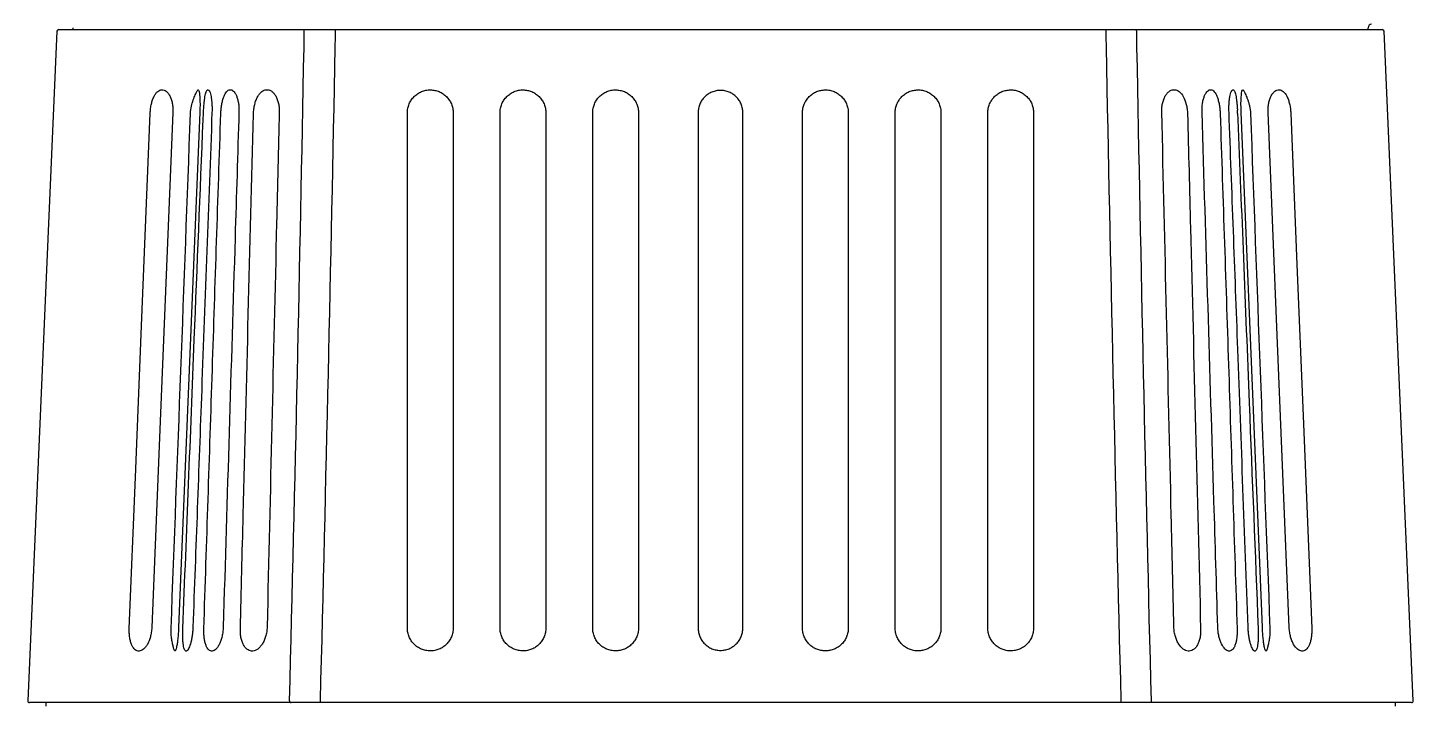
# Model space of a CAD drawing. Extents: x 5 to 346, y -5 to 215.
# Drawn here: x 229.47 to 237.39, y 182.57 to 186.44 of the extents above; entities that cross this region are included whole.
import ezdxf
from ezdxf.enums import TextEntityAlignment as Align

# ---------------------------------------------------------------- set-up
doc = ezdxf.new("R2010")
doc.units = 0
doc.header["$LTSCALE"] = 0.5
doc.header["$MEASUREMENT"] = 0
doc.layers.add('OBJECT', color=7, linetype='CONTINUOUS')
doc.layers.add('RISER', color=7, linetype='CONTINUOUS')
doc.styles.add('ARIAL', font='arial.ttf')

# ---------------------------------------------------------------- blocks, each defined once
blk = doc.blocks.new('ColorSource spot VXT-19 (top)')
at = {"layer": 'RISER'}
for p, q in [((-3.7831, 7.1604), (-3.9503, 3.3304)), ((-3.7731, 7.17), (3.7981, 7.17)), ((-3.6917, 7.1803), (-3.6915, 7.17)), ((3.7165, 7.17), (3.7167, 7.1803)), ((3.9753, 3.3304), (3.8081, 7.1604)), ((-2.9657, 6.6969), (-3.0871, 3.7493)), ((-2.9467, 6.6559), (-2.9453, 6.6898)), ((-0.1155, 6.6939), (-0.1155, 3.7463)), ((0.1405, 3.7463), (0.1405, 6.6939)), ((2.9703, 6.6898), (2.9717, 6.6559)), ((3.1121, 3.7493), (2.9907, 6.6969)), ((-3.8198, 3.32), (-3.9403, 3.32)), ((-3.8463, 3.32), (-3.8463, 3.3)), ((-3.6065, 3.32), (-3.7592, 3.32)), ((-3.1533, 3.32), (-3.5284, 3.32)), ((-3.081, 3.32), (-3.1174, 3.32)), ((3.1424, 3.32), (3.106, 3.32)), ((3.5534, 3.32), (3.1783, 3.32)), ((3.7842, 3.32), (3.6315, 3.32)), ((3.9653, 3.32), (3.8448, 3.32)), ((3.8713, 3.32), (3.8713, 3.3))]:
    blk.add_line(p, q, dxfattribs=at)
at = {"layer": 'RISER', "flags": 128}
for points in [[(-3.3696, 3.7442), (-3.3343, 4.6097), (-3.2991, 5.4752), (-3.2496, 6.6918)], [(-3.1196, 6.696), (-3.1559, 5.8131), (-3.1921, 4.9302), (-3.2406, 3.7484)], [(3.2656, 3.7484), (3.2294, 4.6312), (3.1931, 5.5141), (3.1446, 6.696)], [(3.2746, 6.6918), (3.3098, 5.8262), (3.345, 4.9607), (3.3946, 3.7442)]]:
    blk.add_lwpolyline(points, dxfattribs=at)
at = {"layer": 'RISER'}
for centre, radius, start, end in [((-3.7731, 7.16), 0.01, 90, 177.5), ((3.7367, 7.18), 0.02, 90, 179), ((3.7981, 7.16), 0.01, 2.5, 90), ((-3.9403, 3.33), 0.01, 177.5, 270), ((-2.4429, 3.3293), 0.00936, 173.11809, 264.06299), ((-2.2573, 3.3278), 0.0207, 172.65894, 202.14041), ((3.9653, 3.33), 0.01, 270, 2.5)]:
    blk.add_arc(centre, radius, start, end, dxfattribs=at)
for points, knots in [([(-2.4522, 3.3304), (-2.4204, 4.5764), (-2.3931, 5.8222), (-2.3698, 7.0677), (-2.3692, 7.0981), (-2.3687, 7.1284), (-2.3681, 7.1587), (-2.368, 7.1625), (-2.368, 7.1662), (-2.3679, 7.17)], [0, 0, 0, 0, 1, 1, 1, 1.024345, 1.024345, 1.024345, 1.027368, 1.027368, 1.027368, 1.027368]), ([(-2.1913, 7.17), (-2.1913, 7.1657), (-2.1914, 7.1614), (-2.1915, 7.1571), (-2.1921, 7.128), (-2.1926, 7.099), (-2.1932, 7.07), (-2.2174, 5.8237), (-2.2455, 4.5771), (-2.2778, 3.3304)], [-0.026746, -0.026746, -0.026746, -0.026746, -0.023286, -0.023286, -0.023286, 0, 0, 0, 1, 1, 1, 1]), ([(2.2163, 7.17), (2.2163, 7.1657), (2.2164, 7.1614), (2.2165, 7.1571), (2.2171, 7.128), (2.2176, 7.099), (2.2182, 7.07), (2.2424, 5.8237), (2.2705, 4.5771), (2.3028, 3.3304), (2.3029, 3.327), (2.303, 3.3235), (2.3031, 3.32)], [-0.026746, -0.026746, -0.026746, -0.026746, -0.023286, -0.023286, -0.023286, 0, 0, 0, 1, 1, 1, 1.002789, 1.002789, 1.002789, 1.002789]), ([(2.4774, 3.32), (2.4773, 3.3235), (2.4772, 3.327), (2.4772, 3.3304), (2.4454, 4.5764), (2.4181, 5.8222), (2.3948, 7.0677), (2.3942, 7.0981), (2.3937, 7.1284), (2.3931, 7.1587), (2.393, 7.1625), (2.393, 7.1662), (2.3929, 7.17)], [-0.002792, -0.002792, -0.002792, -0.002792, 0, 0, 0, 1, 1, 1, 1.024345, 1.024345, 1.024345, 1.027368, 1.027368, 1.027368, 1.027368]), ([(-3.2496, 6.6918), (-3.2492, 6.701), (-3.2484, 6.71), (-3.2461, 6.7278), (-3.2445, 6.7365), (-3.2406, 6.753), (-3.2383, 6.7608), (-3.2332, 6.7754), (-3.2303, 6.782), (-3.2241, 6.794), (-3.2208, 6.7995), (-3.2138, 6.8087), (-3.2101, 6.8126), (-3.2025, 6.819), (-3.1986, 6.8214), (-3.1907, 6.8247), (-3.1867, 6.8256), (-3.1786, 6.8259), (-3.1745, 6.8252), (-3.1666, 6.8225), (-3.1627, 6.8203), (-3.155, 6.8145), (-3.1513, 6.8108), (-3.1443, 6.8021), (-3.141, 6.7971), (-3.1349, 6.7855), (-3.132, 6.7789), (-3.1272, 6.7648), (-3.1252, 6.7572), (-3.1219, 6.7407), (-3.1207, 6.7321), (-3.1194, 6.7144), (-3.1193, 6.7052), (-3.1196, 6.696)], [0, 0, 0, 0, 0.0625, 0.0625, 0.125, 0.125, 0.1875, 0.1875, 0.25, 0.25, 0.3125, 0.3125, 0.375, 0.375, 0.4375, 0.4375, 0.5, 0.5, 0.5625, 0.5625, 0.625, 0.625, 0.6875, 0.6875, 0.75, 0.75, 0.8125, 0.8125, 0.875, 0.875, 0.9375, 0.9375, 1, 1, 1, 1]), ([(-2.9799, 6.8207), (-2.9787, 6.8234), (-2.9775, 6.8249), (-2.9751, 6.8257), (-2.9739, 6.825), (-2.9718, 6.8214), (-2.9708, 6.8185), (-2.9689, 6.8105), (-2.9681, 6.8056), (-2.9668, 6.7938), (-2.9662, 6.7869), (-2.9653, 6.7717), (-2.965, 6.7635), (-2.9647, 6.7456), (-2.9647, 6.7363), (-2.965, 6.717), (-2.9652, 6.707), (-2.9657, 6.6969)], [0, 0, 0, 0, 0.125, 0.125, 0.25, 0.25, 0.375, 0.375, 0.5, 0.5, 0.625, 0.625, 0.75, 0.75, 0.875, 0.875, 1, 1, 1, 1]), ([(-2.9444, 6.7086), (-2.9435, 6.725), (-2.9422, 6.7412), (-2.9398, 6.763), (-2.9389, 6.7699), (-2.9369, 6.7828), (-2.9359, 6.7887), (-2.9336, 6.7993), (-2.9324, 6.8041), (-2.9299, 6.8122), (-2.9286, 6.8156), (-2.9258, 6.8209), (-2.9243, 6.8229), (-2.9214, 6.8253), (-2.9199, 6.8257), (-2.9168, 6.825), (-2.9153, 6.8239), (-2.9122, 6.8203), (-2.9108, 6.8178), (-2.9064, 6.8079), (-2.9037, 6.7986), (-2.9004, 6.7811), (-2.8995, 6.7748), (-2.8979, 6.7612), (-2.8972, 6.7538), (-2.8963, 6.7386), (-2.896, 6.7308), (-2.8958, 6.7146), (-2.8959, 6.7063), (-2.8962, 6.6979)], [0, 0, 0, 0, 0.125, 0.125, 0.1875, 0.1875, 0.25, 0.25, 0.3125, 0.3125, 0.375, 0.375, 0.4375, 0.4375, 0.5, 0.5, 0.5625, 0.5625, 0.625, 0.625, 0.75, 0.75, 0.8125, 0.8125, 0.875, 0.875, 0.9375, 0.9375, 1, 1, 1, 1]), ([(-2.8456, 6.6888), (-2.8453, 6.6979), (-2.8447, 6.7068), (-2.843, 6.7243), (-2.8418, 6.733), (-2.8388, 6.7495), (-2.8371, 6.7573), (-2.8332, 6.7721), (-2.831, 6.7789), (-2.8263, 6.7913), (-2.8237, 6.797), (-2.8182, 6.8068), (-2.8153, 6.8109), (-2.8093, 6.8177), (-2.8061, 6.8204), (-2.7998, 6.8242), (-2.7965, 6.8252), (-2.79, 6.8259), (-2.7867, 6.8254), (-2.7802, 6.8228), (-2.777, 6.8208), (-2.7708, 6.8152), (-2.7677, 6.8115), (-2.762, 6.8029), (-2.7593, 6.7979), (-2.7543, 6.7865), (-2.7521, 6.78), (-2.7482, 6.7662), (-2.7465, 6.7587), (-2.7439, 6.7425), (-2.7429, 6.7342), (-2.7418, 6.7169), (-2.7417, 6.7079), (-2.742, 6.6989)], [0, 0, 0, 0, 0.0625, 0.0625, 0.125, 0.125, 0.1875, 0.1875, 0.25, 0.25, 0.3125, 0.3125, 0.375, 0.375, 0.4375, 0.4375, 0.5, 0.5, 0.5625, 0.5625, 0.625, 0.625, 0.6875, 0.6875, 0.75, 0.75, 0.8125, 0.8125, 0.875, 0.875, 0.9375, 0.9375, 1, 1, 1, 1]), ([(-2.659, 6.6879), (-2.6588, 6.6972), (-2.658, 6.7064), (-2.6556, 6.7245), (-2.6539, 6.7335), (-2.6497, 6.7503), (-2.6472, 6.7583), (-2.6414, 6.7732), (-2.6382, 6.78), (-2.6313, 6.7923), (-2.6275, 6.7978), (-2.6196, 6.8073), (-2.6155, 6.8114), (-2.607, 6.818), (-2.6026, 6.8206), (-2.5938, 6.8243), (-2.5893, 6.8254), (-2.5802, 6.8261), (-2.5757, 6.8257), (-2.5668, 6.8234), (-2.5624, 6.8215), (-2.5537, 6.8163), (-2.5495, 6.8129), (-2.5416, 6.8047), (-2.5378, 6.7999), (-2.5307, 6.7888), (-2.5274, 6.7824), (-2.5218, 6.7687), (-2.5193, 6.7612), (-2.5153, 6.7449), (-2.5138, 6.7363), (-2.5119, 6.7185), (-2.5115, 6.7092), (-2.5117, 6.6999)], [0, 0, 0, 0, 0.0625, 0.0625, 0.125, 0.125, 0.1875, 0.1875, 0.25, 0.25, 0.3125, 0.3125, 0.375, 0.375, 0.4375, 0.4375, 0.5, 0.5, 0.5625, 0.5625, 0.625, 0.625, 0.6875, 0.6875, 0.75, 0.75, 0.8125, 0.8125, 0.875, 0.875, 0.9375, 0.9375, 1, 1, 1, 1]), ([(-1.7783, 6.6939), (-1.7783, 6.7025), (-1.7775, 6.711), (-1.7742, 6.7278), (-1.7716, 6.7361), (-1.765, 6.752), (-1.761, 6.7596), (-1.7514, 6.7738), (-1.7459, 6.7806), (-1.7337, 6.7926), (-1.7271, 6.7981), (-1.7127, 6.8076), (-1.7051, 6.8116), (-1.6894, 6.8181), (-1.6811, 6.8206), (-1.6642, 6.8239), (-1.6558, 6.8247), (-1.6387, 6.8247), (-1.6301, 6.8238), (-1.6134, 6.8205), (-1.6053, 6.818), (-1.5895, 6.8114), (-1.5818, 6.8074), (-1.5677, 6.7979), (-1.5611, 6.7925), (-1.5489, 6.7803), (-1.5435, 6.7737), (-1.534, 6.7596), (-1.5299, 6.752), (-1.5234, 6.7361), (-1.5209, 6.728), (-1.5175, 6.7112), (-1.5166, 6.7025), (-1.5166, 6.6939)], [0, 0, 0, 0, 0.0625, 0.0625, 0.125, 0.125, 0.1875, 0.1875, 0.25, 0.25, 0.3125, 0.3125, 0.375, 0.375, 0.4375, 0.4375, 0.5, 0.5, 0.5625, 0.5625, 0.625, 0.625, 0.6875, 0.6875, 0.75, 0.75, 0.8125, 0.8125, 0.875, 0.875, 0.9375, 0.9375, 1, 1, 1, 1]), ([(-1.2483, 6.6939), (-1.2483, 6.7025), (-1.2475, 6.711), (-1.2442, 6.7278), (-1.2416, 6.7361), (-1.235, 6.752), (-1.231, 6.7595), (-1.2215, 6.7737), (-1.2159, 6.7805), (-1.2038, 6.7926), (-1.1972, 6.798), (-1.1829, 6.8075), (-1.1752, 6.8116), (-1.1595, 6.8181), (-1.1512, 6.8206), (-1.1343, 6.8239), (-1.1259, 6.8247), (-1.1088, 6.8247), (-1.1001, 6.8238), (-1.0834, 6.8205), (-1.0753, 6.818), (-1.0595, 6.8114), (-1.0518, 6.8073), (-1.0377, 6.7979), (-1.0311, 6.7925), (-1.0189, 6.7803), (-1.0135, 6.7737), (-1.004, 6.7595), (-0.9999, 6.7519), (-0.9934, 6.7361), (-0.9909, 6.7279), (-0.9875, 6.7112), (-0.9867, 6.7025), (-0.9867, 6.6939)], [0, 0, 0, 0, 0.0625, 0.0625, 0.125, 0.125, 0.1875, 0.1875, 0.25, 0.25, 0.3125, 0.3125, 0.375, 0.375, 0.4375, 0.4375, 0.5, 0.5, 0.5625, 0.5625, 0.625, 0.625, 0.6875, 0.6875, 0.75, 0.75, 0.8125, 0.8125, 0.875, 0.875, 0.9375, 0.9375, 1, 1, 1, 1]), ([(-0.7183, 6.6939), (-0.7183, 6.7025), (-0.7175, 6.711), (-0.7142, 6.7277), (-0.7116, 6.736), (-0.7051, 6.7519), (-0.7011, 6.7594), (-0.6915, 6.7736), (-0.686, 6.7804), (-0.6739, 6.7925), (-0.6673, 6.7979), (-0.653, 6.8074), (-0.6454, 6.8115), (-0.6296, 6.818), (-0.6214, 6.8205), (-0.6045, 6.8239), (-0.596, 6.8247), (-0.5789, 6.8247), (-0.5702, 6.8238), (-0.5535, 6.8205), (-0.5453, 6.818), (-0.5295, 6.8115), (-0.5219, 6.8074), (-0.5077, 6.7979), (-0.5011, 6.7925), (-0.4889, 6.7803), (-0.4835, 6.7737), (-0.474, 6.7595), (-0.4699, 6.7519), (-0.4633, 6.736), (-0.4609, 6.7279), (-0.4575, 6.7111), (-0.4567, 6.7025), (-0.4567, 6.6939)], [0, 0, 0, 0, 0.0625, 0.0625, 0.125, 0.125, 0.1875, 0.1875, 0.25, 0.25, 0.3125, 0.3125, 0.375, 0.375, 0.4375, 0.4375, 0.5, 0.5, 0.5625, 0.5625, 0.625, 0.625, 0.6875, 0.6875, 0.75, 0.75, 0.8125, 0.8125, 0.875, 0.875, 0.9375, 0.9375, 1, 1, 1, 1]), ([(0.0125, 6.8218), (0.004, 6.8218), (-0.0043, 6.821), (-0.0206, 6.8177), (-0.0287, 6.8153), (-0.0442, 6.8089), (-0.0516, 6.8049), (-0.0655, 6.7956), (-0.0721, 6.7902), (-0.0839, 6.7784), (-0.0892, 6.772), (-0.0985, 6.758), (-0.1025, 6.7506), (-0.1089, 6.7352), (-0.1113, 6.7272), (-0.1146, 6.7107), (-0.1155, 6.7023), (-0.1155, 6.6939)], [0, 0, 0, 0, 0.125, 0.125, 0.25, 0.25, 0.375, 0.375, 0.5, 0.5, 0.625, 0.625, 0.75, 0.75, 0.875, 0.875, 1, 1, 1, 1]), ([(0.1405, 6.6939), (0.1405, 6.7023), (0.1396, 6.7106), (0.1364, 6.7269), (0.1339, 6.7351), (0.1275, 6.7505), (0.1236, 6.7579), (0.1143, 6.7718), (0.1089, 6.7784), (0.0971, 6.7902), (0.0907, 6.7955), (0.0767, 6.8048), (0.0693, 6.8088), (0.0539, 6.8152), (0.0459, 6.8177), (0.0293, 6.821), (0.021, 6.8218), (0.0125, 6.8218)], [0, 0, 0, 0, 0.125, 0.125, 0.25, 0.25, 0.375, 0.375, 0.5, 0.5, 0.625, 0.625, 0.75, 0.75, 0.875, 0.875, 1, 1, 1, 1]), ([(0.4817, 6.6939), (0.4817, 6.7025), (0.4825, 6.711), (0.4858, 6.7277), (0.4883, 6.736), (0.4949, 6.7518), (0.4989, 6.7593), (0.5084, 6.7735), (0.5139, 6.7803), (0.5259, 6.7923), (0.5325, 6.7978), (0.5468, 6.8073), (0.5544, 6.8114), (0.5701, 6.8179), (0.5783, 6.8204), (0.5952, 6.8238), (0.6037, 6.8247), (0.6208, 6.8247), (0.6294, 6.8239), (0.6462, 6.8206), (0.6544, 6.8181), (0.6703, 6.8116), (0.6779, 6.8075), (0.6921, 6.798), (0.6988, 6.7926), (0.711, 6.7804), (0.7164, 6.7738), (0.7259, 6.7596), (0.73, 6.752), (0.7366, 6.7361), (0.7391, 6.7279), (0.7425, 6.7111), (0.7433, 6.7025), (0.7433, 6.6939)], [0, 0, 0, 0, 0.0625, 0.0625, 0.125, 0.125, 0.1875, 0.1875, 0.25, 0.25, 0.3125, 0.3125, 0.375, 0.375, 0.4375, 0.4375, 0.5, 0.5, 0.5625, 0.5625, 0.625, 0.625, 0.6875, 0.6875, 0.75, 0.75, 0.8125, 0.8125, 0.875, 0.875, 0.9375, 0.9375, 1, 1, 1, 1]), ([(1.0116, 6.6939), (1.0116, 6.7025), (1.0125, 6.711), (1.0158, 6.7277), (1.0183, 6.736), (1.0249, 6.7519), (1.0289, 6.7594), (1.0384, 6.7736), (1.0439, 6.7803), (1.0559, 6.7923), (1.0625, 6.7978), (1.0768, 6.8073), (1.0844, 6.8114), (1.1001, 6.8179), (1.1083, 6.8204), (1.1251, 6.8238), (1.1336, 6.8247), (1.1507, 6.8247), (1.1593, 6.8239), (1.1761, 6.8206), (1.1843, 6.8182), (1.2001, 6.8116), (1.2078, 6.8076), (1.222, 6.7981), (1.2287, 6.7927), (1.2409, 6.7805), (1.2464, 6.7739), (1.2559, 6.7597), (1.26, 6.752), (1.2666, 6.7361), (1.2691, 6.728), (1.2725, 6.7112), (1.2733, 6.7025), (1.2733, 6.6939)], [0, 0, 0, 0, 0.0625, 0.0625, 0.125, 0.125, 0.1875, 0.1875, 0.25, 0.25, 0.3125, 0.3125, 0.375, 0.375, 0.4375, 0.4375, 0.5, 0.5, 0.5625, 0.5625, 0.625, 0.625, 0.6875, 0.6875, 0.75, 0.75, 0.8125, 0.8125, 0.875, 0.875, 0.9375, 0.9375, 1, 1, 1, 1]), ([(1.5416, 6.6939), (1.5416, 6.7025), (1.5425, 6.711), (1.5458, 6.7278), (1.5483, 6.7361), (1.5549, 6.7519), (1.5589, 6.7594), (1.5684, 6.7736), (1.5739, 6.7804), (1.586, 6.7924), (1.5925, 6.7978), (1.6068, 6.8073), (1.6144, 6.8114), (1.6301, 6.8179), (1.6383, 6.8204), (1.6551, 6.8238), (1.6636, 6.8247), (1.6806, 6.8247), (1.6892, 6.8239), (1.706, 6.8206), (1.7142, 6.8182), (1.73, 6.8117), (1.7377, 6.8076), (1.7519, 6.7982), (1.7586, 6.7928), (1.7708, 6.7806), (1.7763, 6.774), (1.7859, 6.7598), (1.79, 6.7521), (1.7966, 6.7362), (1.7991, 6.728), (1.8025, 6.7112), (1.8033, 6.7025), (1.8033, 6.6939)], [0, 0, 0, 0, 0.0625, 0.0625, 0.125, 0.125, 0.1875, 0.1875, 0.25, 0.25, 0.3125, 0.3125, 0.375, 0.375, 0.4375, 0.4375, 0.5, 0.5, 0.5625, 0.5625, 0.625, 0.625, 0.6875, 0.6875, 0.75, 0.75, 0.8125, 0.8125, 0.875, 0.875, 0.9375, 0.9375, 1, 1, 1, 1]), ([(2.5367, 6.6999), (2.5365, 6.7092), (2.5369, 6.7184), (2.5388, 6.7362), (2.5403, 6.7449), (2.5443, 6.7611), (2.5467, 6.7687), (2.5525, 6.7826), (2.5557, 6.7888), (2.5628, 6.8), (2.5667, 6.8049), (2.5747, 6.813), (2.5789, 6.8164), (2.5919, 6.8243), (2.6009, 6.8265), (2.619, 6.825), (2.6279, 6.8213), (2.645, 6.8079), (2.6528, 6.7985), (2.6668, 6.7736), (2.6725, 6.7589), (2.6789, 6.7334), (2.6806, 6.7247), (2.683, 6.7066), (2.6838, 6.6972), (2.684, 6.6879)], [0, 0, 0, 0, 0.0625, 0.0625, 0.125, 0.125, 0.1875, 0.1875, 0.25, 0.25, 0.3125, 0.3125, 0.375, 0.375, 0.5, 0.5, 0.625, 0.625, 0.75, 0.75, 0.875, 0.875, 0.9375, 0.9375, 1, 1, 1, 1]), ([(2.767, 6.6989), (2.7667, 6.7079), (2.7668, 6.7167), (2.7679, 6.734), (2.7689, 6.7426), (2.7715, 6.7585), (2.7731, 6.766), (2.7771, 6.7801), (2.7793, 6.7865), (2.7843, 6.7979), (2.787, 6.803), (2.7928, 6.8116), (2.7958, 6.8152), (2.802, 6.8208), (2.8053, 6.8229), (2.8118, 6.8254), (2.815, 6.8259), (2.8216, 6.8252), (2.8249, 6.8241), (2.8312, 6.8204), (2.8343, 6.8177), (2.8403, 6.8108), (2.8432, 6.8067), (2.8487, 6.7969), (2.8512, 6.7914), (2.8561, 6.7788), (2.8582, 6.772), (2.8621, 6.7574), (2.8638, 6.7495), (2.8668, 6.733), (2.8679, 6.7244), (2.8697, 6.7069), (2.8703, 6.6979), (2.8706, 6.6888)], [0, 0, 0, 0, 0.0625, 0.0625, 0.125, 0.125, 0.1875, 0.1875, 0.25, 0.25, 0.3125, 0.3125, 0.375, 0.375, 0.4375, 0.4375, 0.5, 0.5, 0.5625, 0.5625, 0.625, 0.625, 0.6875, 0.6875, 0.75, 0.75, 0.8125, 0.8125, 0.875, 0.875, 0.9375, 0.9375, 1, 1, 1, 1]), ([(2.9212, 6.6979), (2.9209, 6.7063), (2.9208, 6.7145), (2.921, 6.7306), (2.9213, 6.7386), (2.9222, 6.7538), (2.9228, 6.761), (2.9245, 6.7747), (2.9254, 6.7811), (2.9276, 6.7927), (2.9288, 6.798), (2.9315, 6.8072), (2.9329, 6.8112), (2.9372, 6.821), (2.9403, 6.8247), (2.9449, 6.8257), (2.9464, 6.8253), (2.9493, 6.8229), (2.9508, 6.8209), (2.9535, 6.8156), (2.9549, 6.8122), (2.9574, 6.8041), (2.9586, 6.7994), (2.9609, 6.7888), (2.9619, 6.7828), (2.9639, 6.7699), (2.9647, 6.7631), (2.9664, 6.7485), (2.9671, 6.7408), (2.9684, 6.725), (2.9689, 6.717), (2.9694, 6.7087)], [0, 0, 0, 0, 0.0625, 0.0625, 0.125, 0.125, 0.1875, 0.1875, 0.25, 0.25, 0.3125, 0.3125, 0.375, 0.375, 0.5, 0.5, 0.5625, 0.5625, 0.625, 0.625, 0.6875, 0.6875, 0.75, 0.75, 0.8125, 0.8125, 0.875, 0.875, 0.9375, 0.9375, 1, 1, 1, 1]), ([(2.9907, 6.6969), (2.9902, 6.7115), (2.9894, 6.7408), (2.9904, 6.7795), (2.9931, 6.8081), (2.9966, 6.8237), (2.9992, 6.8235), (3.0026, 6.8243)], [0, 0, 0, 0, 0.22153, 0.443087, 0.663859, 0.886529, 1, 1, 1, 1]), ([(3.1446, 6.696), (3.1443, 6.7052), (3.1444, 6.7142), (3.1457, 6.732), (3.1469, 6.7407), (3.1501, 6.757), (3.1522, 6.7647), (3.1571, 6.779), (3.1599, 6.7855), (3.166, 6.7971), (3.1694, 6.8022), (3.1764, 6.811), (3.1801, 6.8146), (3.1917, 6.8233), (3.1997, 6.826), (3.2159, 6.8254), (3.2238, 6.8221), (3.2391, 6.8093), (3.246, 6.8001), (3.2554, 6.7819), (3.2582, 6.7753), (3.2633, 6.7609), (3.2656, 6.753), (3.2695, 6.7365), (3.271, 6.7279), (3.2734, 6.7102), (3.2742, 6.701), (3.2746, 6.6918)], [0, 0, 0, 0, 0.0625, 0.0625, 0.125, 0.125, 0.1875, 0.1875, 0.25, 0.25, 0.3125, 0.3125, 0.375, 0.375, 0.5, 0.5, 0.625, 0.625, 0.75, 0.75, 0.8125, 0.8125, 0.875, 0.875, 0.9375, 0.9375, 1, 1, 1, 1]), ([(-3.0191, 6.6908), (-3.0186, 6.7046), (-3.0168, 6.718), (-3.0112, 6.7439), (-3.0076, 6.7559), (-2.9997, 6.7779), (-2.9956, 6.7875), (-2.9899, 6.8), (-2.9881, 6.8038), (-2.9849, 6.8105), (-2.9834, 6.8135), (-2.9822, 6.816)], [0, 0, 0, 0, 0.25, 0.25, 0.5, 0.5, 0.75, 0.75, 0.875, 0.875, 1, 1, 1, 1]), ([(3.0072, 6.816), (3.0097, 6.811), (3.013, 6.8042), (3.0186, 6.7918), (3.0206, 6.7872), (3.0246, 6.7775), (3.0266, 6.7724), (3.0305, 6.7615), (3.0324, 6.7557), (3.036, 6.7437), (3.0376, 6.7376), (3.0417, 6.7184), (3.0436, 6.7046), (3.0441, 6.6908)], [0, 0, 0, 0, 0.25, 0.25, 0.375, 0.375, 0.5, 0.5, 0.625, 0.625, 0.75, 0.75, 1, 1, 1, 1]), ([(-2.8962, 6.6979), (-2.9061, 6.433), (-2.9159, 6.1682), (-2.9258, 5.9033), (-2.9356, 5.6385), (-2.9454, 5.3736), (-2.9552, 5.1087), (-2.972, 4.6559), (-2.9887, 4.2031), (-3.0054, 3.7503)], [0, 0, 0, 0, 0.02020564, 0.02020564, 0.02020564, 0.04041128, 0.04041128, 0.04041128, 0.07495551, 0.07495551, 0.07495551, 0.07495551]), ([(-2.9427, 3.7412), (-2.9347, 3.9884), (-2.9266, 4.2356), (-2.9185, 4.4828), (-2.9104, 4.73), (-2.9023, 4.9771), (-2.8941, 5.2243), (-2.8781, 5.7125), (-2.8619, 6.2007), (-2.8456, 6.6888)], [0, 0, 0, 0, 0.0188587, 0.0188587, 0.0188587, 0.0377174, 0.0377174, 0.0377174, 0.07496385, 0.07496385, 0.07496385, 0.07496385]), ([(-2.742, 6.6989), (-2.7494, 6.4589), (-2.7567, 6.2189), (-2.7641, 5.979), (-2.7755, 5.6077), (-2.7868, 5.2364), (-2.7982, 4.8651), (-2.8095, 4.4938), (-2.8208, 4.1226), (-2.832, 3.7513)], [0, 0, 0, 0, 0.0183078, 0.0183078, 0.0183078, 0.04663299, 0.04663299, 0.04663299, 0.07495818, 0.07495818, 0.07495818, 0.07495818]), ([(-2.734, 3.7403), (-2.7285, 3.9581), (-2.723, 4.176), (-2.7175, 4.3939), (-2.7078, 4.7762), (-2.6982, 5.1585), (-2.6884, 5.5409), (-2.6787, 5.9232), (-2.6689, 6.3055), (-2.659, 6.6879)], [0, 0, 0, 0, 0.01662439, 0.01662439, 0.01662439, 0.04579747, 0.04579747, 0.04579747, 0.07497055, 0.07497055, 0.07497055, 0.07497055]), ([(-2.5117, 6.6999), (-2.5168, 6.4871), (-2.5218, 6.2743), (-2.5268, 6.0615), (-2.5359, 5.6766), (-2.545, 5.2918), (-2.554, 4.9069), (-2.563, 4.522), (-2.572, 4.1371), (-2.581, 3.7523)], [0, 0, 0, 0, 0.01623497, 0.01623497, 0.01623497, 0.045601, 0.045601, 0.045601, 0.07496703, 0.07496703, 0.07496703, 0.07496703]), ([(2.606, 3.7523), (2.601, 3.965), (2.596, 4.1778), (2.5911, 4.3906), (2.5821, 4.7755), (2.573, 5.1604), (2.564, 5.5452), (2.5549, 5.9301), (2.5458, 6.315), (2.5367, 6.6999)], [0, 0, 0, 0, 0.01623497, 0.01623497, 0.01623497, 0.045601, 0.045601, 0.045601, 0.07496703, 0.07496703, 0.07496703, 0.07496703]), ([(2.684, 6.6879), (2.6896, 6.47), (2.6952, 6.2521), (2.7008, 6.0342), (2.7106, 5.6519), (2.7203, 5.2696), (2.73, 4.8873), (2.7397, 4.5049), (2.7494, 4.1226), (2.759, 3.7403)], [0, 0, 0, 0, 0.01662439, 0.01662439, 0.01662439, 0.04579747, 0.04579747, 0.04579747, 0.07497055, 0.07497055, 0.07497055, 0.07497055]), ([(2.857, 3.7513), (2.8498, 3.9913), (2.8425, 4.2312), (2.8352, 4.4712), (2.8239, 4.8425), (2.8125, 5.2138), (2.8012, 5.585), (2.7898, 5.9563), (2.7784, 6.3276), (2.767, 6.6989)], [0, 0, 0, 0, 0.0183078, 0.0183078, 0.0183078, 0.04663299, 0.04663299, 0.04663299, 0.07495818, 0.07495818, 0.07495818, 0.07495818]), ([(2.8706, 6.6888), (2.8789, 6.4417), (2.8871, 6.1945), (2.8953, 5.9473), (2.9035, 5.7001), (2.9116, 5.453), (2.9198, 5.2058), (2.9358, 4.7176), (2.9518, 4.2294), (2.9677, 3.7412)], [0, 0, 0, 0, 0.0188587, 0.0188587, 0.0188587, 0.0377174, 0.0377174, 0.0377174, 0.07496385, 0.07496385, 0.07496385, 0.07496385]), ([(3.0304, 3.7503), (3.0206, 4.0152), (3.0109, 4.28), (3.0011, 4.5449), (2.9913, 4.8097), (2.9815, 5.0746), (2.9717, 5.3395), (2.9549, 5.7923), (2.9381, 6.2451), (2.9212, 6.6979)], [0, 0, 0, 0, 0.02020564, 0.02020564, 0.02020564, 0.04041128, 0.04041128, 0.04041128, 0.07495551, 0.07495551, 0.07495551, 0.07495551]), ([(-3.0629, 3.7422), (-3.052, 4.0181), (-3.0411, 4.294), (-3.0301, 4.5699), (-3.0192, 4.8458), (-3.0082, 5.1217), (-2.9972, 5.3976), (-2.9805, 5.8171), (-2.9636, 6.2365), (-2.9467, 6.6559)], [0, 0, 0, 0, 0.02105019, 0.02105019, 0.02105019, 0.04210039, 0.04210039, 0.04210039, 0.07410209, 0.07410209, 0.07410209, 0.07410209]), ([(2.9717, 6.6559), (2.9824, 6.3913), (2.993, 6.1267), (3.0036, 5.8621), (3.0147, 5.5862), (3.0257, 5.3103), (3.0367, 5.0344), (3.0538, 4.6037), (3.0709, 4.173), (3.0879, 3.7422)], [0.0008616, 0.0008616, 0.0008616, 0.0008616, 0.02105019, 0.02105019, 0.02105019, 0.04210039, 0.04210039, 0.04210039, 0.07496369, 0.07496369, 0.07496369, 0.07496369]), ([(-3.2406, 3.7484), (-3.241, 3.7391), (-3.2419, 3.7301), (-3.2446, 3.7124), (-3.2464, 3.7037), (-3.2531, 3.6792), (-3.2591, 3.6646), (-3.2694, 3.6467), (-3.2731, 3.6413), (-3.2807, 3.6321), (-3.2845, 3.6282), (-3.2925, 3.6217), (-3.2966, 3.6192), (-3.3047, 3.6157), (-3.3087, 3.6147), (-3.3168, 3.6142), (-3.3208, 3.6147), (-3.3284, 3.6173), (-3.3322, 3.6193), (-3.3393, 3.625), (-3.3428, 3.6287), (-3.3491, 3.6374), (-3.352, 3.6425), (-3.3574, 3.6542), (-3.3598, 3.6608), (-3.3638, 3.6751), (-3.3655, 3.6828), (-3.3681, 3.6994), (-3.3689, 3.708), (-3.3699, 3.7257), (-3.3699, 3.7349), (-3.3696, 3.7442)], [0, 0, 0, 0, 0.0625, 0.0625, 0.125, 0.125, 0.25, 0.25, 0.3125, 0.3125, 0.375, 0.375, 0.4375, 0.4375, 0.5, 0.5, 0.5625, 0.5625, 0.625, 0.625, 0.6875, 0.6875, 0.75, 0.75, 0.8125, 0.8125, 0.875, 0.875, 0.9375, 0.9375, 1, 1, 1, 1]), ([(-3.1166, 3.6358), (-3.118, 3.6417), (-3.1196, 3.6485), (-3.1231, 3.6641), (-3.1248, 3.6726), (-3.1278, 3.6911), (-3.129, 3.7011), (-3.1304, 3.7217), (-3.1306, 3.7323), (-3.1302, 3.7432)], [0, 0, 0, 0, 0.25, 0.25, 0.5, 0.5, 0.75, 0.75, 1, 1, 1, 1]), ([(-3.0871, 3.7493), (-3.0876, 3.738), (-3.0882, 3.7269), (-3.0894, 3.7105), (-3.0898, 3.705), (-3.0908, 3.6945), (-3.0913, 3.6894), (-3.0928, 3.6747), (-3.094, 3.6654), (-3.0965, 3.649), (-3.0979, 3.6417), (-3.1007, 3.6295), (-3.102, 3.6248), (-3.1042, 3.6196), (-3.1049, 3.6181), (-3.1063, 3.616), (-3.107, 3.6153), (-3.109, 3.6142), (-3.1103, 3.615), (-3.1127, 3.6192), (-3.1138, 3.6227), (-3.1148, 3.6276)], [0, 0, 0, 0, 0.125, 0.125, 0.1875, 0.1875, 0.25, 0.25, 0.375, 0.375, 0.5, 0.5, 0.625, 0.625, 0.6875, 0.6875, 0.75, 0.75, 0.875, 0.875, 1, 1, 1, 1]), ([(-3.0054, 3.7503), (-3.0057, 3.7415), (-3.0062, 3.7328), (-3.0078, 3.7158), (-3.0088, 3.7073), (-3.0113, 3.6911), (-3.0127, 3.6835), (-3.0158, 3.6689), (-3.0175, 3.662), (-3.0229, 3.6435), (-3.027, 3.6334), (-3.0331, 3.6229), (-3.0351, 3.6201), (-3.0391, 3.6162), (-3.0411, 3.6151), (-3.0448, 3.6144), (-3.0466, 3.6149), (-3.05, 3.6175), (-3.0516, 3.6197), (-3.0545, 3.6256), (-3.0558, 3.6294), (-3.0581, 3.6383), (-3.0591, 3.6435), (-3.0609, 3.6554), (-3.0616, 3.6619), (-3.0626, 3.6759), (-3.063, 3.6835), (-3.0635, 3.6995), (-3.0636, 3.7077), (-3.0634, 3.7246), (-3.0632, 3.7334), (-3.0629, 3.7422)], [0, 0, 0, 0, 0.0625, 0.0625, 0.125, 0.125, 0.1875, 0.1875, 0.25, 0.25, 0.375, 0.375, 0.4375, 0.4375, 0.5, 0.5, 0.5625, 0.5625, 0.625, 0.625, 0.6875, 0.6875, 0.75, 0.75, 0.8125, 0.8125, 0.875, 0.875, 0.9375, 0.9375, 1, 1, 1, 1]), ([(-2.832, 3.7513), (-2.8323, 3.7422), (-2.833, 3.7333), (-2.8353, 3.7157), (-2.8368, 3.707), (-2.8405, 3.6906), (-2.8427, 3.6828), (-2.8478, 3.6681), (-2.8505, 3.6614), (-2.8565, 3.6491), (-2.8597, 3.6435), (-2.8663, 3.6338), (-2.8697, 3.6297), (-2.8766, 3.6228), (-2.8802, 3.6201), (-2.8873, 3.6162), (-2.8908, 3.615), (-2.8978, 3.6142), (-2.9013, 3.6146), (-2.908, 3.6169), (-2.9112, 3.6188), (-2.9173, 3.6243), (-2.9203, 3.6279), (-2.9257, 3.6364), (-2.9281, 3.6414), (-2.9326, 3.6529), (-2.9346, 3.6594), (-2.938, 3.6734), (-2.9393, 3.681), (-2.9415, 3.6973), (-2.9422, 3.7057), (-2.943, 3.7231), (-2.943, 3.7321), (-2.9427, 3.7412)], [0, 0, 0, 0, 0.0625, 0.0625, 0.125, 0.125, 0.1875, 0.1875, 0.25, 0.25, 0.3125, 0.3125, 0.375, 0.375, 0.4375, 0.4375, 0.5, 0.5, 0.5625, 0.5625, 0.625, 0.625, 0.6875, 0.6875, 0.75, 0.75, 0.8125, 0.8125, 0.875, 0.875, 0.9375, 0.9375, 1, 1, 1, 1]), ([(-2.581, 3.7523), (-2.5812, 3.7428), (-2.582, 3.7336), (-2.5848, 3.7154), (-2.5868, 3.7065), (-2.5917, 3.6897), (-2.5946, 3.6818), (-2.6012, 3.667), (-2.6048, 3.6603), (-2.6125, 3.6481), (-2.6167, 3.6427), (-2.6253, 3.6332), (-2.6298, 3.6292), (-2.6436, 3.6191), (-2.6529, 3.6153), (-2.6718, 3.6135), (-2.6809, 3.6156), (-2.6939, 3.6232), (-2.6981, 3.6266), (-2.7059, 3.6347), (-2.7096, 3.6395), (-2.7164, 3.6506), (-2.7195, 3.657), (-2.7249, 3.6709), (-2.7272, 3.6784), (-2.7309, 3.6949), (-2.7322, 3.7036), (-2.7339, 3.7215), (-2.7342, 3.7308), (-2.734, 3.7403)], [0, 0, 0, 0, 0.0625, 0.0625, 0.125, 0.125, 0.1875, 0.1875, 0.25, 0.25, 0.3125, 0.3125, 0.375, 0.375, 0.5, 0.5, 0.625, 0.625, 0.6875, 0.6875, 0.75, 0.75, 0.8125, 0.8125, 0.875, 0.875, 0.9375, 0.9375, 1, 1, 1, 1]), ([(-1.5166, 3.7463), (-1.5166, 3.7376), (-1.5175, 3.7291), (-1.5208, 3.7123), (-1.5234, 3.704), (-1.53, 3.6881), (-1.534, 3.6805), (-1.5436, 3.6663), (-1.5491, 3.6595), (-1.5613, 3.6475), (-1.5679, 3.6421), (-1.5822, 3.6325), (-1.5899, 3.6285), (-1.6056, 3.622), (-1.6139, 3.6195), (-1.6308, 3.6162), (-1.6392, 3.6154), (-1.6563, 3.6154), (-1.6649, 3.6163), (-1.6816, 3.6196), (-1.6897, 3.6221), (-1.7055, 3.6287), (-1.7131, 3.6327), (-1.7273, 3.6422), (-1.7339, 3.6476), (-1.7461, 3.6598), (-1.7515, 3.6664), (-1.7609, 3.6805), (-1.765, 3.6881), (-1.7716, 3.704), (-1.7741, 3.7121), (-1.7775, 3.7289), (-1.7783, 3.7376), (-1.7783, 3.7463)], [0, 0, 0, 0, 0.0625, 0.0625, 0.125, 0.125, 0.1875, 0.1875, 0.25, 0.25, 0.3125, 0.3125, 0.375, 0.375, 0.4375, 0.4375, 0.5, 0.5, 0.5625, 0.5625, 0.625, 0.625, 0.6875, 0.6875, 0.75, 0.75, 0.8125, 0.8125, 0.875, 0.875, 0.9375, 0.9375, 1, 1, 1, 1]), ([(-0.9867, 3.7463), (-0.9867, 3.7376), (-0.9875, 3.7291), (-0.9908, 3.7123), (-0.9934, 3.704), (-1, 3.6881), (-1.004, 3.6806), (-1.0135, 3.6664), (-1.0191, 3.6596), (-1.0312, 3.6476), (-1.0378, 3.6421), (-1.0521, 3.6326), (-1.0598, 3.6285), (-1.0755, 3.622), (-1.0838, 3.6195), (-1.1007, 3.6162), (-1.1092, 3.6154), (-1.1262, 3.6154), (-1.1349, 3.6163), (-1.1516, 3.6196), (-1.1597, 3.6221), (-1.1755, 3.6287), (-1.1832, 3.6328), (-1.1973, 3.6422), (-1.2039, 3.6476), (-1.2161, 3.6598), (-1.2215, 3.6664), (-1.231, 3.6806), (-1.2351, 3.6882), (-1.2416, 3.704), (-1.2441, 3.7122), (-1.2475, 3.7289), (-1.2483, 3.7376), (-1.2483, 3.7463)], [0, 0, 0, 0, 0.0625, 0.0625, 0.125, 0.125, 0.1875, 0.1875, 0.25, 0.25, 0.3125, 0.3125, 0.375, 0.375, 0.4375, 0.4375, 0.5, 0.5, 0.5625, 0.5625, 0.625, 0.625, 0.6875, 0.6875, 0.75, 0.75, 0.8125, 0.8125, 0.875, 0.875, 0.9375, 0.9375, 1, 1, 1, 1]), ([(-0.4567, 3.7463), (-0.4567, 3.7376), (-0.4575, 3.7291), (-0.4608, 3.7124), (-0.4634, 3.7041), (-0.4699, 3.6882), (-0.4739, 3.6807), (-0.4835, 3.6665), (-0.489, 3.6597), (-0.5011, 3.6477), (-0.5077, 3.6422), (-0.522, 3.6327), (-0.5296, 3.6286), (-0.5454, 3.6221), (-0.5536, 3.6196), (-0.5705, 3.6162), (-0.579, 3.6154), (-0.5961, 3.6154), (-0.6048, 3.6163), (-0.6215, 3.6196), (-0.6297, 3.6221), (-0.6455, 3.6287), (-0.6531, 3.6328), (-0.6673, 3.6422), (-0.6739, 3.6476), (-0.6861, 3.6598), (-0.6915, 3.6664), (-0.701, 3.6806), (-0.7051, 3.6882), (-0.7116, 3.7041), (-0.7141, 3.7122), (-0.7175, 3.729), (-0.7183, 3.7376), (-0.7183, 3.7463)], [0, 0, 0, 0, 0.0625, 0.0625, 0.125, 0.125, 0.1875, 0.1875, 0.25, 0.25, 0.3125, 0.3125, 0.375, 0.375, 0.4375, 0.4375, 0.5, 0.5, 0.5625, 0.5625, 0.625, 0.625, 0.6875, 0.6875, 0.75, 0.75, 0.8125, 0.8125, 0.875, 0.875, 0.9375, 0.9375, 1, 1, 1, 1]), ([(-0.1155, 3.7463), (-0.1155, 3.7378), (-0.1146, 3.7295), (-0.1114, 3.7132), (-0.1089, 3.7051), (-0.1025, 3.6896), (-0.0986, 3.6822), (-0.0893, 3.6683), (-0.0839, 3.6617), (-0.0721, 3.6499), (-0.0657, 3.6446), (-0.0517, 3.6353), (-0.0443, 3.6313), (-0.0289, 3.6249), (-0.0209, 3.6224), (-0.0043, 3.6191), (0.004, 3.6183), (0.0125, 3.6183)], [0, 0, 0, 0, 0.125, 0.125, 0.25, 0.25, 0.375, 0.375, 0.5, 0.5, 0.625, 0.625, 0.75, 0.75, 0.875, 0.875, 1, 1, 1, 1]), ([(0.0125, 3.6183), (0.021, 3.6183), (0.0293, 3.6191), (0.0456, 3.6224), (0.0537, 3.6248), (0.0692, 3.6313), (0.0766, 3.6352), (0.0905, 3.6445), (0.0971, 3.6499), (0.1089, 3.6617), (0.1142, 3.6681), (0.1235, 3.6821), (0.1275, 3.6895), (0.1339, 3.7049), (0.1363, 3.7129), (0.1396, 3.7295), (0.1405, 3.7378), (0.1405, 3.7463)], [0, 0, 0, 0, 0.125, 0.125, 0.25, 0.25, 0.375, 0.375, 0.5, 0.5, 0.625, 0.625, 0.75, 0.75, 0.875, 0.875, 1, 1, 1, 1]), ([(0.7433, 3.7463), (0.7433, 3.7376), (0.7425, 3.7291), (0.7392, 3.7124), (0.7367, 3.7041), (0.7301, 3.6883), (0.7261, 3.6808), (0.7166, 3.6666), (0.7111, 3.6598), (0.6991, 3.6478), (0.6925, 3.6424), (0.6782, 3.6328), (0.6706, 3.6287), (0.6549, 3.6222), (0.6467, 3.6197), (0.6298, 3.6163), (0.6213, 3.6154), (0.6042, 3.6154), (0.5956, 3.6162), (0.5788, 3.6196), (0.5706, 3.622), (0.5548, 3.6285), (0.5471, 3.6326), (0.5329, 3.6421), (0.5262, 3.6475), (0.514, 3.6597), (0.5086, 3.6663), (0.4991, 3.6805), (0.495, 3.6882), (0.4884, 3.704), (0.4859, 3.7122), (0.4825, 3.729), (0.4817, 3.7376), (0.4817, 3.7463)], [0, 0, 0, 0, 0.0625, 0.0625, 0.125, 0.125, 0.1875, 0.1875, 0.25, 0.25, 0.3125, 0.3125, 0.375, 0.375, 0.4375, 0.4375, 0.5, 0.5, 0.5625, 0.5625, 0.625, 0.625, 0.6875, 0.6875, 0.75, 0.75, 0.8125, 0.8125, 0.875, 0.875, 0.9375, 0.9375, 1, 1, 1, 1]), ([(1.2733, 3.7463), (1.2733, 3.7376), (1.2725, 3.7291), (1.2692, 3.7124), (1.2667, 3.7041), (1.2601, 3.6882), (1.2561, 3.6807), (1.2466, 3.6665), (1.2411, 3.6598), (1.229, 3.6478), (1.2225, 3.6424), (1.2082, 3.6328), (1.2006, 3.6287), (1.1849, 3.6222), (1.1767, 3.6197), (1.1599, 3.6163), (1.1514, 3.6154), (1.1344, 3.6154), (1.1257, 3.6162), (1.1089, 3.6195), (1.1007, 3.622), (1.0849, 3.6285), (1.0772, 3.6326), (1.063, 3.642), (1.0563, 3.6474), (1.0441, 3.6596), (1.0386, 3.6662), (1.0291, 3.6804), (1.025, 3.6881), (1.0184, 3.704), (1.0159, 3.7121), (1.0125, 3.7289), (1.0116, 3.7376), (1.0116, 3.7463)], [0, 0, 0, 0, 0.0625, 0.0625, 0.125, 0.125, 0.1875, 0.1875, 0.25, 0.25, 0.3125, 0.3125, 0.375, 0.375, 0.4375, 0.4375, 0.5, 0.5, 0.5625, 0.5625, 0.625, 0.625, 0.6875, 0.6875, 0.75, 0.75, 0.8125, 0.8125, 0.875, 0.875, 0.9375, 0.9375, 1, 1, 1, 1]), ([(1.8033, 3.7463), (1.8033, 3.7376), (1.8025, 3.7291), (1.7992, 3.7123), (1.7966, 3.704), (1.7901, 3.6882), (1.786, 3.6807), (1.7766, 3.6665), (1.771, 3.6597), (1.759, 3.6477), (1.7524, 3.6423), (1.7382, 3.6328), (1.7306, 3.6287), (1.7149, 3.6222), (1.7067, 3.6197), (1.6899, 3.6163), (1.6814, 3.6154), (1.6644, 3.6154), (1.6558, 3.6162), (1.639, 3.6195), (1.6308, 3.6219), (1.615, 3.6284), (1.6073, 3.6325), (1.5931, 3.6419), (1.5864, 3.6473), (1.5741, 3.6595), (1.5687, 3.6662), (1.5591, 3.6804), (1.555, 3.688), (1.5484, 3.7039), (1.5459, 3.7121), (1.5425, 3.7289), (1.5416, 3.7376), (1.5416, 3.7463)], [0, 0, 0, 0, 0.0625, 0.0625, 0.125, 0.125, 0.1875, 0.1875, 0.25, 0.25, 0.3125, 0.3125, 0.375, 0.375, 0.4375, 0.4375, 0.5, 0.5, 0.5625, 0.5625, 0.625, 0.625, 0.6875, 0.6875, 0.75, 0.75, 0.8125, 0.8125, 0.875, 0.875, 0.9375, 0.9375, 1, 1, 1, 1]), ([(2.759, 3.7403), (2.7592, 3.7308), (2.7589, 3.7217), (2.7572, 3.7037), (2.7559, 3.6949), (2.7522, 3.6786), (2.7499, 3.671), (2.7445, 3.6569), (2.7414, 3.6507), (2.7346, 3.6395), (2.7309, 3.6346), (2.723, 3.6265), (2.7189, 3.6232), (2.7101, 3.6181), (2.7057, 3.6163), (2.6966, 3.6143), (2.6919, 3.614), (2.6778, 3.6154), (2.6684, 3.6192), (2.65, 3.6327), (2.6415, 3.642), (2.6297, 3.6604), (2.6261, 3.6671), (2.6196, 3.6817), (2.6167, 3.6897), (2.6118, 3.7065), (2.6099, 3.7152), (2.607, 3.7334), (2.6062, 3.7428), (2.606, 3.7523)], [0, 0, 0, 0, 0.0625, 0.0625, 0.125, 0.125, 0.1875, 0.1875, 0.25, 0.25, 0.3125, 0.3125, 0.375, 0.375, 0.4375, 0.4375, 0.5, 0.5, 0.625, 0.625, 0.75, 0.75, 0.8125, 0.8125, 0.875, 0.875, 0.9375, 0.9375, 1, 1, 1, 1]), ([(2.9677, 3.7412), (2.968, 3.7322), (2.968, 3.7233), (2.9672, 3.7059), (2.9665, 3.6973), (2.9644, 3.6812), (2.963, 3.6736), (2.9596, 3.6594), (2.9576, 3.653), (2.9532, 3.6415), (2.9506, 3.6364), (2.9452, 3.6278), (2.9423, 3.6243), (2.9362, 3.6188), (2.9329, 3.6168), (2.9262, 3.6145), (2.9228, 3.6142), (2.9157, 3.615), (2.9122, 3.6163), (2.9051, 3.6202), (2.9016, 3.6229), (2.891, 3.6333), (2.8845, 3.6429), (2.8755, 3.6615), (2.8727, 3.6682), (2.8678, 3.6827), (2.8656, 3.6905), (2.8618, 3.707), (2.8603, 3.7156), (2.858, 3.7331), (2.8573, 3.7422), (2.857, 3.7513)], [0, 0, 0, 0, 0.0625, 0.0625, 0.125, 0.125, 0.1875, 0.1875, 0.25, 0.25, 0.3125, 0.3125, 0.375, 0.375, 0.4375, 0.4375, 0.5, 0.5, 0.5625, 0.5625, 0.625, 0.625, 0.75, 0.75, 0.8125, 0.8125, 0.875, 0.875, 0.9375, 0.9375, 1, 1, 1, 1]), ([(3.0879, 3.7422), (3.0882, 3.7334), (3.0884, 3.7248), (3.0886, 3.7079), (3.0885, 3.6995), (3.088, 3.6836), (3.0876, 3.6761), (3.0866, 3.662), (3.0859, 3.6554), (3.0833, 3.6378), (3.0809, 3.6286), (3.0766, 3.6197), (3.075, 3.6175), (3.0716, 3.6149), (3.0698, 3.6144), (3.0661, 3.6151), (3.0641, 3.6162), (3.0601, 3.6201), (3.0581, 3.6229), (3.054, 3.6299), (3.052, 3.6342), (3.0481, 3.644), (3.0461, 3.6496), (3.0425, 3.6621), (3.0408, 3.6689), (3.0377, 3.6833), (3.0363, 3.6911), (3.0338, 3.7073), (3.0328, 3.7156), (3.0312, 3.7327), (3.0307, 3.7415), (3.0304, 3.7503)], [0, 0, 0, 0, 0.0625, 0.0625, 0.125, 0.125, 0.1875, 0.1875, 0.25, 0.25, 0.375, 0.375, 0.4375, 0.4375, 0.5, 0.5, 0.5625, 0.5625, 0.625, 0.625, 0.6875, 0.6875, 0.75, 0.75, 0.8125, 0.8125, 0.875, 0.875, 0.9375, 0.9375, 1, 1, 1, 1]), ([(3.1398, 3.6276), (3.1388, 3.6227), (3.1377, 3.6192), (3.1359, 3.616), (3.1352, 3.6153), (3.134, 3.6146), (3.1333, 3.6146), (3.1313, 3.6157), (3.1299, 3.6178), (3.127, 3.6248), (3.1256, 3.6296), (3.1229, 3.6418), (3.1215, 3.649), (3.1197, 3.6613), (3.119, 3.6657), (3.1179, 3.6749), (3.1173, 3.6796), (3.1163, 3.6894), (3.1158, 3.6945), (3.1148, 3.7051), (3.1144, 3.7105), (3.1132, 3.7269), (3.1126, 3.738), (3.1121, 3.7493)], [0, 0, 0, 0, 0.125, 0.125, 0.1875, 0.1875, 0.25, 0.25, 0.375, 0.375, 0.5, 0.5, 0.625, 0.625, 0.6875, 0.6875, 0.75, 0.75, 0.8125, 0.8125, 0.875, 0.875, 1, 1, 1, 1]), ([(3.1552, 3.7432), (3.1556, 3.7324), (3.1554, 3.7217), (3.154, 3.7009), (3.1528, 3.6911), (3.1498, 3.6726), (3.148, 3.6639), (3.1446, 3.6485), (3.143, 3.6417), (3.1416, 3.6358)], [0, 0, 0, 0, 0.25, 0.25, 0.5, 0.5, 0.75, 0.75, 1, 1, 1, 1]), ([(3.3946, 3.7442), (3.3949, 3.7349), (3.3949, 3.7259), (3.394, 3.7081), (3.3931, 3.6994), (3.3905, 3.683), (3.3888, 3.6752), (3.3847, 3.6608), (3.3824, 3.6542), (3.377, 3.6425), (3.374, 3.6373), (3.3677, 3.6286), (3.3643, 3.625), (3.3571, 3.6193), (3.3533, 3.6172), (3.3456, 3.6147), (3.3417, 3.6142), (3.3295, 3.615), (3.3214, 3.6185), (3.3054, 3.6315), (3.2978, 3.6407), (3.2875, 3.6588), (3.2843, 3.6653), (3.2785, 3.6796), (3.2759, 3.6873), (3.2714, 3.7038), (3.2696, 3.7123), (3.2669, 3.7299), (3.266, 3.7391), (3.2656, 3.7484)], [0, 0, 0, 0, 0.0625, 0.0625, 0.125, 0.125, 0.1875, 0.1875, 0.25, 0.25, 0.3125, 0.3125, 0.375, 0.375, 0.4375, 0.4375, 0.5, 0.5, 0.625, 0.625, 0.75, 0.75, 0.8125, 0.8125, 0.875, 0.875, 0.9375, 0.9375, 1, 1, 1, 1]), ([(-3.7592, 3.32), (-3.7662, 3.32), (-3.773, 3.32), (-3.7862, 3.32), (-3.7922, 3.32), (-3.8085, 3.32), (-3.8164, 3.32), (-3.8198, 3.32)], [0, 0, 0, 0, 0.25, 0.25, 0.5, 0.5, 1, 1, 1, 1]), ([(-3.5284, 3.32), (-3.5335, 3.32), (-3.544, 3.32), (-3.5649, 3.32), (-3.5726, 3.32), (-3.5892, 3.32), (-3.5977, 3.32), (-3.6065, 3.32)], [0, 0, 0, 0, 0.5, 0.5, 0.75, 0.75, 1, 1, 1, 1]), ([(-3.1174, 3.32), (-3.1196, 3.32), (-3.1238, 3.32), (-3.1358, 3.32), (-3.1436, 3.32), (-3.1533, 3.32)], [0, 0, 0, 0, 0.5, 0.5, 1, 1, 1, 1]), ([(-2.4438, 3.32), (-2.519, 3.32), (-2.5916, 3.32), (-2.6941, 3.32), (-2.7272, 3.32), (-2.7906, 3.32), (-2.821, 3.32), (-2.878, 3.32), (-2.9047, 3.32), (-2.9415, 3.32), (-2.9533, 3.32), (-2.9756, 3.32), (-2.9862, 3.32), (-3.0358, 3.32), (-3.0649, 3.32), (-3.081, 3.32)], [0, 0, 0, 0, 0.25, 0.25, 0.375, 0.375, 0.5, 0.5, 0.625, 0.625, 0.6875, 0.6875, 0.75, 0.75, 1, 1, 1, 1]), ([(-2.2765, 3.32), (-2.2934, 3.32), (-2.3098, 3.32), (-2.3416, 3.32), (-2.3571, 3.32), (-2.3858, 3.32), (-2.399, 3.32), (-2.4173, 3.32), (-2.4231, 3.32), (-2.434, 3.32), (-2.4391, 3.32), (-2.4438, 3.32)], [0, 0, 0, 0, 0.25, 0.25, 0.5, 0.5, 0.75, 0.75, 0.875, 0.875, 1, 1, 1, 1]), ([(0.0125, 3.32), (-0.3708, 3.32), (-0.7531, 3.32), (-1.3254, 3.32), (-1.516, 3.32), (-1.8967, 3.32), (-2.0867, 3.32), (-2.2765, 3.32)], [0, 0, 0, 0, 0.5, 0.5, 0.75, 0.75, 1, 1, 1, 1]), ([(2.3015, 3.32), (2.1117, 3.32), (1.9217, 3.32), (1.541, 3.32), (1.3504, 3.32), (0.7781, 3.32), (0.3958, 3.32), (0.0125, 3.32)], [0, 0, 0, 0, 0.25, 0.25, 0.5, 0.5, 1, 1, 1, 1]), ([(2.4688, 3.32), (2.4594, 3.32), (2.4486, 3.32), (2.4244, 3.32), (2.4109, 3.32), (2.3822, 3.32), (2.3671, 3.32), (2.3431, 3.32), (2.3349, 3.32), (2.3183, 3.32), (2.3099, 3.32), (2.3015, 3.32)], [0, 0, 0, 0, 0.25, 0.25, 0.5, 0.5, 0.75, 0.75, 0.875, 0.875, 1, 1, 1, 1]), ([(3.106, 3.32), (3.0899, 3.32), (3.0609, 3.32), (3.0113, 3.32), (3.0007, 3.32), (2.9784, 3.32), (2.9667, 3.32), (2.9299, 3.32), (2.9032, 3.32), (2.8462, 3.32), (2.8159, 3.32), (2.7525, 3.32), (2.7194, 3.32), (2.6168, 3.32), (2.544, 3.32), (2.4688, 3.32)], [0, 0, 0, 0, 0.25, 0.25, 0.3125, 0.3125, 0.375, 0.375, 0.5, 0.5, 0.625, 0.625, 0.75, 0.75, 1, 1, 1, 1]), ([(3.1783, 3.32), (3.1686, 3.32), (3.1607, 3.32), (3.1487, 3.32), (3.1446, 3.32), (3.1424, 3.32)], [0, 0, 0, 0, 0.5, 0.5, 1, 1, 1, 1]), ([(3.6315, 3.32), (3.6139, 3.32), (3.5967, 3.32), (3.5758, 3.32), (3.5698, 3.32), (3.5598, 3.32), (3.556, 3.32), (3.5534, 3.32)], [0, 0, 0, 0, 0.5, 0.5, 0.75, 0.75, 1, 1, 1, 1]), ([(3.8448, 3.32), (3.8431, 3.32), (3.8404, 3.32), (3.8328, 3.32), (3.8282, 3.32), (3.8118, 3.32), (3.7982, 3.32), (3.7842, 3.32)], [0, 0, 0, 0, 0.25, 0.25, 0.5, 0.5, 1, 1, 1, 1])]:
    blk.add_open_spline(points, degree=3, knots=knots, dxfattribs=at)
for points in [[(-2.9822, 6.816), (-2.9813, 6.8178), (-2.9806, 6.8194), (-2.9799, 6.8207)], [(3.0026, 6.8243), (3.0034, 6.8236), (3.0042, 6.8223), (3.0049, 6.8207)], [(3.0049, 6.8207), (3.0056, 6.8194), (3.0063, 6.8178), (3.0072, 6.816)], [(-3.1302, 3.7432), (-3.0926, 4.7257), (-3.0555, 5.7082), (-3.0191, 6.6908)], [(-2.9453, 6.6898), (-2.9451, 6.6961), (-2.9448, 6.7024), (-2.9444, 6.7086)], [(-1.7783, 3.7463), (-1.7783, 4.729), (-1.7783, 5.7115), (-1.7783, 6.6939)], [(-1.5166, 6.6939), (-1.5166, 5.7115), (-1.5166, 4.729), (-1.5166, 3.7463)], [(-1.2483, 3.7463), (-1.2483, 4.729), (-1.2483, 5.7115), (-1.2483, 6.6939)], [(-0.9867, 6.6939), (-0.9867, 5.7115), (-0.9867, 4.729), (-0.9867, 3.7463)], [(-0.7183, 3.7463), (-0.7183, 4.729), (-0.7183, 5.7115), (-0.7183, 6.6939)], [(-0.4567, 6.6939), (-0.4567, 5.7115), (-0.4567, 4.729), (-0.4567, 3.7463)], [(0.4817, 3.7463), (0.4817, 4.729), (0.4817, 5.7115), (0.4817, 6.6939)], [(0.7433, 6.6939), (0.7433, 5.7115), (0.7433, 4.729), (0.7433, 3.7463)], [(1.0116, 3.7463), (1.0116, 4.729), (1.0116, 5.7115), (1.0116, 6.6939)], [(1.2733, 6.6939), (1.2733, 5.7115), (1.2733, 4.729), (1.2733, 3.7463)], [(1.5416, 3.7463), (1.5416, 4.729), (1.5416, 5.7115), (1.5416, 6.6939)], [(1.8033, 6.6939), (1.8033, 5.7115), (1.8033, 4.729), (1.8033, 3.7463)], [(2.9703, 6.6898), (2.9701, 6.6961), (2.9698, 6.7024), (2.9694, 6.7087)], [(3.0441, 6.6908), (3.0805, 5.7082), (3.1176, 4.7257), (3.1552, 3.7432)], [(-3.1148, 3.6276), (-3.1153, 3.63), (-3.1159, 3.6328), (-3.1166, 3.6358)], [(3.1416, 3.6358), (3.1409, 3.6328), (3.1403, 3.63), (3.1398, 3.6276)]]:
    blk.add_open_spline(points, degree=3, dxfattribs=at)
at = {"layer": 'RISER', "color": 1, "style": 'ARIAL'}
blk.add_attdef('DEGREE', text='', height=0.875, dxfattribs=at).set_placement((0.0003, -22.1785), align=Align.CENTER)

msp = doc.modelspace()

# ---------------------------------------------------------------- block references
at = {"layer": 'OBJECT'}
msp.add_blockref('ColorSource spot VXT-19 (top)', (233.4184, 179.2586), dxfattribs=at)

doc.saveas('drawing.dxf')
